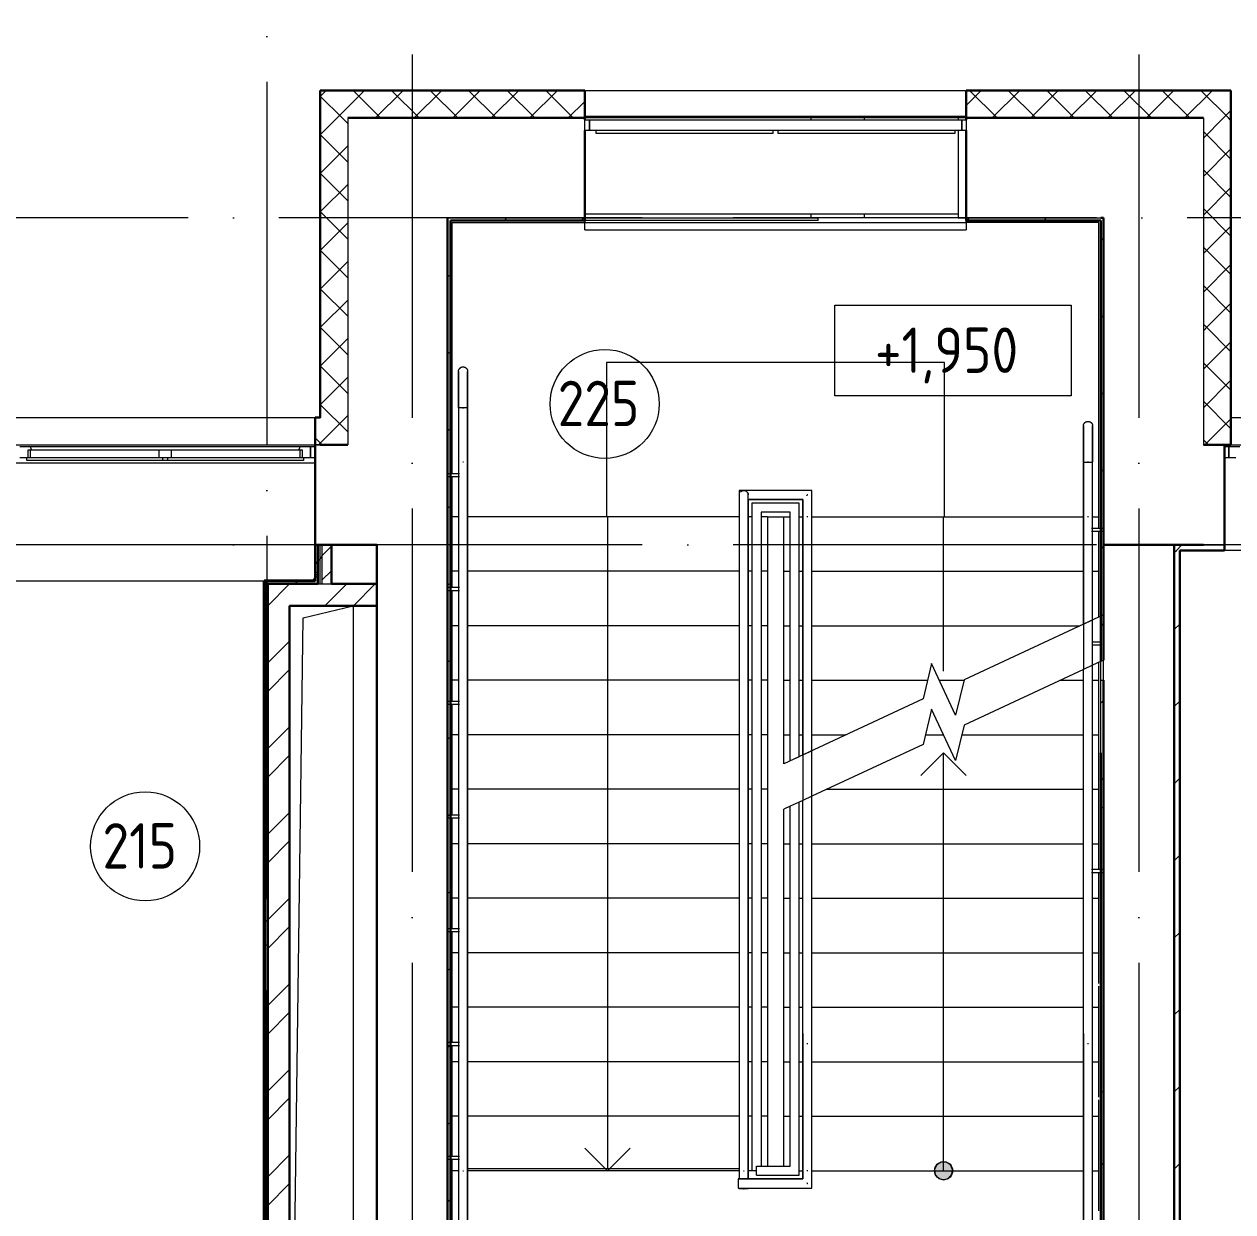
# Model space of a CAD drawing. Header units: millimetres. Extents: x -1073752 to 1436911, y -1379358 to 94781.
# Drawn here: x -881584 to -874931, y -1015227 to -1008689 of the extents above; entities that cross this region are included whole.
import ezdxf

# ---------------------------------------------------------------- set-up
doc = ezdxf.new("R2010")
doc.units = ezdxf.units.MM
doc.linetypes.add('ADSK_Линия сетки', pattern=[25, 20, -2.5, 0, -2.5])
for name, color, linetype, lineweight in [('_ Окна', 7, 'Continuous', 9), ('Аннотация', 7, 'Continuous', 18), ('Лестницы', 7, 'Continuous', 9), ('Марки помещений', 7, 'Continuous', 20), ('Ограждение', 252, 'Continuous', 9), ('Окна', 7, 'Continuous', 9), ('Оси', 252, 'Continuous', 9), ('Отметки', 7, 'Continuous', 9), ('Перекрытие', 252, 'Continuous', 18), ('Стены внутренние', 7, 'Continuous', 18), ('Стены наружные', 7, 'Continuous', 18), ('Стены штриховка', 7, 'Continuous', 9), ('Стрелки вверх', 7, 'Continuous', 18)]:
    doc.layers.add(name, color=color, linetype=linetype, lineweight=lineweight)
doc.styles.add('GOST Common_2', font='', dxfattribs={"width": 0.9, "height": 250})
doc.styles.get('GOST Common_2').set_extended_font_data('GOST type B')

# ---------------------------------------------------------------- blocks, each defined once
blk = doc.blocks.new('Тип перил - D15 высота60 консоль80-16089-План 2 этажа смеж')
at = {"layer": 'Ограждение'}
for p, q in [((-7.5, 80), (-7.5, 20)), ((7.5, 20), (7.5, 80))]:
    blk.add_line(p, q, dxfattribs=at)
blk = doc.blocks.new('Тип перил - D15 высота60 консоль80-V28-План 2 этажа смеж')
at = {"layer": 'Ограждение'}
for p, q in [((-7.5, 70), (-7.5, 24.8)), ((7.5, 24.8), (7.5, 70))]:
    blk.add_line(p, q, dxfattribs=at)
blk = doc.blocks.new('2 этаж')
at = {"layer": 'Стрелки вверх', "true_color": 0x636466}
h = blk.add_hatch(color=251, dxfattribs=at)
edge = h.paths.add_edge_path()
edge.add_arc((147201, -7284.3), 50, 0, 360)
blk.add_hatch(color=251, dxfattribs=at).paths.add_polyline_path([(147201, -7334.3), (147228, -7326.3), (147246.5, -7305), (147250.5, -7277.1), (147238.8, -7251.5), (147215.1, -7236.3), (147186.9, -7236.3), (147163.2, -7251.5), (147151.5, -7277.1), (147155.5, -7305), (147174, -7326.3)])
at = {"color": 251, "lineweight": 18, "true_color": 0x636466}
for p, q in [((143675.4, -4241.5), (143951, -4174.3)), ((143951, -4174.3), (143951, -9844.3)), ((143601, -9844.3), (143675.4, -4241.5))]:
    blk.add_line(p, q, dxfattribs=at)
at = {"layer": '_ Окна', "color": 251, "lineweight": 18, "true_color": 0x636466}
for p, q in [((142175.5, -3299.3), (142116, -3299.3)), ((142162, -3357.3), (142162, -3316.3)), ((142162, -3316.3), (142174, -3316.3)), ((142180, -3316.3), (142175.5, -3299.3)), ((143656.6, -3299.3), (143652, -3316.3)), ((143716, -3299.3), (143656.6, -3299.3)), ((143658, -3316.3), (143670, -3316.3)), ((143670, -3316.3), (143670, -3357.3)), ((143716, -3357.3), (143716, -3299.3)), ((148830.9, -3299.3), (148771.4, -3299.3)), ((148771.4, -3299.3), (148771.4, -3357.3)), ((142116, -3357.3), (142154, -3357.3)), ((143678, -3357.3), (143716, -3357.3)), ((148771.4, -3357.3), (148809.4, -3357.3))]:
    blk.add_line(p, q, dxfattribs=at)
at = {"layer": '_ Окна', "color": 251, "true_color": 0x636466}
for p, q in [((143741, -3299.3), (143716, -3299.3)), ((143716, -3299.3), (143716, -3357.3)), ((148771.4, -3299.3), (148746.4, -3299.3)), ((148771.4, -3357.3), (148771.4, -3299.3)), ((143716, -3357.3), (143741, -3357.3)), ((148746.4, -3357.3), (148771.4, -3357.3))]:
    blk.add_line(p, q, dxfattribs=at)
at = {"layer": 'Аннотация', "color": 251, "lineweight": 20, "true_color": 0x636466}
for p, q in [((146603.2, -3019.2), (146603.2, -2519.2)), ((146603.2, -2519.2), (147903.2, -2519.2)), ((147903.2, -2519.2), (147903.2, -3019.2)), ((147903.2, -3019.2), (146603.2, -3019.2))]:
    blk.add_line(p, q, dxfattribs=at)
at = {"layer": 'Лестницы', "color": 251, "true_color": 0x636466}
for p, q in [((147281, -2039.3), (146511, -2039.3)), ((144531, -3684.3), (144496, -3684.3)), ((144531, -3684.3), (144496, -3684.3)), ((146076, -3684.3), (144581, -3684.3)), ((146076, -3684.3), (144581, -3684.3)), ((146146, -3684.3), (146126, -3684.3)), ((146146, -3684.3), (146126, -3684.3)), ((146231, -3684.3), (146196, -3684.3)), ((146231, -3684.3), (146196, -3684.3)), ((146231, -3684.3), (146321, -3684.3)), ((146231, -3684.3), (146231, -3984.3)), ((146321, -3684.3), (146356, -3684.3)), ((146321, -3984.3), (146321, -3684.3)), ((146321, -3684.3), (146356, -3684.3)), ((146406, -3684.3), (146426, -3684.3)), ((146406, -3684.3), (146426, -3684.3)), ((146476, -3684.3), (147971, -3684.3)), ((146476, -3684.3), (147971, -3684.3)), ((148021, -3684.3), (148056, -3684.3)), ((148021, -3684.3), (148056, -3684.3)), ((144531, -3984.3), (144496, -3984.3)), ((144531, -3984.3), (144496, -3984.3)), ((146076, -3984.3), (144581, -3984.3)), ((146076, -3984.3), (144581, -3984.3)), ((146146, -3984.3), (146126, -3984.3)), ((146146, -3984.3), (146126, -3984.3)), ((146231, -3984.3), (146196, -3984.3)), ((146231, -3984.3), (146196, -3984.3)), ((146231, -3984.3), (146231, -4284.3)), ((146321, -4284.3), (146321, -3984.3)), ((146321, -3984.3), (146356, -3984.3)), ((146321, -3984.3), (146356, -3984.3)), ((146406, -3984.3), (146426, -3984.3)), ((146406, -3984.3), (146426, -3984.3)), ((146476, -3984.3), (147971, -3984.3)), ((146476, -3984.3), (147971, -3984.3)), ((148021, -3984.3), (148056, -3984.3)), ((148021, -3984.3), (148056, -3984.3)), ((148081, -4223.9), (147314.3, -4581.4)), ((144531, -4284.3), (144496, -4284.3)), ((144531, -4284.3), (144496, -4284.3)), ((146076, -4284.3), (144581, -4284.3)), ((146076, -4284.3), (144581, -4284.3)), ((146146, -4284.3), (146126, -4284.3)), ((146146, -4284.3), (146126, -4284.3)), ((146231, -4284.3), (146196, -4284.3)), ((146231, -4284.3), (146196, -4284.3)), ((146231, -4284.3), (146231, -4584.3)), ((146321, -4584.3), (146321, -4284.3)), ((146321, -4284.3), (146356, -4284.3)), ((146321, -4284.3), (146356, -4284.3)), ((146406, -4284.3), (146426, -4284.3)), ((146406, -4284.3), (146426, -4284.3)), ((146476, -4284.3), (147951.6, -4284.3)), ((146476, -4284.3), (147951.6, -4284.3)), ((147135, -4492.6), (147087.7, -4687.1)), ((147267, -4775.9), (147135, -4492.6)), ((148081, -4473.9), (148021, -4501.9)), ((148081, -4584.3), (148081, -4473.9)), ((144531, -4584.3), (144496, -4584.3)), ((144531, -4584.3), (144496, -4584.3)), ((146076, -4584.3), (144581, -4584.3)), ((146076, -4584.3), (144581, -4584.3)), ((146146, -4584.3), (146126, -4584.3)), ((146146, -4584.3), (146126, -4584.3)), ((146231, -4584.3), (146196, -4584.3)), ((146231, -4584.3), (146196, -4584.3)), ((146231, -4584.3), (146231, -4884.3)), ((146321, -4884.3), (146321, -4584.3)), ((146321, -4584.3), (146356, -4584.3)), ((146321, -4584.3), (146356, -4584.3)), ((146406, -4584.3), (146426, -4584.3)), ((146406, -4584.3), (146426, -4584.3)), ((146476, -4584.3), (147112.7, -4584.3)), ((146476, -4584.3), (147112.7, -4584.3)), ((147177.7, -4584.3), (147313.6, -4584.3)), ((147177.7, -4584.3), (147313.6, -4584.3)), ((147314.3, -4581.4), (147267, -4775.9)), ((147971, -4525.2), (147314.3, -4831.4)), ((147844.4, -4584.3), (147971, -4584.3)), ((147844.4, -4584.3), (147971, -4584.3)), ((148021, -4584.3), (148056, -4584.3)), ((148021, -4584.3), (148056, -4584.3)), ((148066, -4584.3), (148081, -4584.3)), ((148066, -4584.3), (148081, -4584.3)), ((147087.7, -4687.1), (146321, -5044.6)), ((147135, -4742.6), (147087.7, -4937.1)), ((147267, -5025.9), (147135, -4742.6)), ((147314.3, -4831.4), (147267, -5025.9)), ((144531, -4884.3), (144496, -4884.3)), ((144531, -4884.3), (144496, -4884.3)), ((146076, -4884.3), (144581, -4884.3)), ((146076, -4884.3), (144581, -4884.3)), ((146146, -4884.3), (146126, -4884.3)), ((146146, -4884.3), (146126, -4884.3)), ((146231, -4884.3), (146196, -4884.3)), ((146231, -4884.3), (146196, -4884.3)), ((146231, -4884.3), (146231, -5184.3)), ((146321, -5044.6), (146321, -4884.3)), ((146321, -4884.3), (146356, -4884.3)), ((146321, -4884.3), (146356, -4884.3)), ((146406, -4884.3), (146426, -4884.3)), ((146406, -4884.3), (146426, -4884.3)), ((146476, -4884.3), (146664.9, -4884.3)), ((146476, -4884.3), (146664.9, -4884.3)), ((147100.6, -4884.3), (147201, -4884.3)), ((147100.6, -4884.3), (147201, -4884.3)), ((147301.5, -4884.3), (147971, -4884.3)), ((147301.5, -4884.3), (147971, -4884.3)), ((148021, -4884.3), (148056, -4884.3)), ((148021, -4884.3), (148056, -4884.3)), ((147087.7, -4937.1), (146476, -5222.3)), ((144531, -5184.3), (144496, -5184.3)), ((144531, -5184.3), (144496, -5184.3)), ((146076, -5184.3), (144581, -5184.3)), ((146076, -5184.3), (144581, -5184.3)), ((146146, -5184.3), (146126, -5184.3)), ((146146, -5184.3), (146126, -5184.3)), ((146231, -5184.3), (146196, -5184.3)), ((146231, -5184.3), (146196, -5184.3)), ((146231, -5184.3), (146231, -5484.3)), ((146557.7, -5184.3), (147971, -5184.3)), ((146557.7, -5184.3), (147971, -5184.3)), ((148021, -5184.3), (148056, -5184.3)), ((148021, -5184.3), (148056, -5184.3)), ((146426, -5245.6), (146406, -5255)), ((146356, -5278.3), (146321, -5294.6)), ((146321, -5484.3), (146321, -5294.6)), ((144531, -5484.3), (144496, -5484.3)), ((144531, -5484.3), (144496, -5484.3)), ((146076, -5484.3), (144581, -5484.3)), ((146076, -5484.3), (144581, -5484.3)), ((146146, -5484.3), (146126, -5484.3)), ((146146, -5484.3), (146126, -5484.3)), ((146231, -5484.3), (146196, -5484.3)), ((146231, -5484.3), (146196, -5484.3)), ((146231, -5484.3), (146231, -5784.3)), ((146321, -5784.3), (146321, -5484.3)), ((146321, -5484.3), (146356, -5484.3)), ((146321, -5484.3), (146356, -5484.3)), ((146406, -5484.3), (146426, -5484.3)), ((146406, -5484.3), (146426, -5484.3)), ((146476, -5484.3), (147971, -5484.3)), ((146476, -5484.3), (147971, -5484.3)), ((148021, -5484.3), (148056, -5484.3)), ((148021, -5484.3), (148056, -5484.3)), ((144531, -5784.3), (144496, -5784.3)), ((144531, -5784.3), (144496, -5784.3)), ((146076, -5784.3), (144581, -5784.3)), ((146076, -5784.3), (144581, -5784.3)), ((146146, -5784.3), (146126, -5784.3)), ((146146, -5784.3), (146126, -5784.3)), ((146231, -5784.3), (146196, -5784.3)), ((146231, -5784.3), (146196, -5784.3)), ((146231, -5784.3), (146231, -6084.3)), ((146321, -6084.3), (146321, -5784.3)), ((146321, -5784.3), (146356, -5784.3)), ((146321, -5784.3), (146356, -5784.3)), ((146406, -5784.3), (146426, -5784.3)), ((146406, -5784.3), (146426, -5784.3)), ((146476, -5784.3), (147971, -5784.3)), ((146476, -5784.3), (147971, -5784.3)), ((148021, -5784.3), (148056, -5784.3)), ((148021, -5784.3), (148056, -5784.3)), ((144531, -6084.3), (144496, -6084.3)), ((144531, -6084.3), (144496, -6084.3)), ((146076, -6084.3), (144581, -6084.3)), ((146076, -6084.3), (144581, -6084.3)), ((146146, -6084.3), (146126, -6084.3)), ((146146, -6084.3), (146126, -6084.3)), ((146231, -6084.3), (146196, -6084.3)), ((146231, -6084.3), (146196, -6084.3)), ((146231, -6084.3), (146231, -6384.3)), ((146321, -6384.3), (146321, -6084.3)), ((146321, -6084.3), (146356, -6084.3)), ((146321, -6084.3), (146356, -6084.3)), ((146406, -6084.3), (146426, -6084.3)), ((146406, -6084.3), (146426, -6084.3)), ((146476, -6084.3), (147971, -6084.3)), ((146476, -6084.3), (147971, -6084.3)), ((148021, -6084.3), (148056, -6084.3)), ((148021, -6084.3), (148056, -6084.3)), ((144531, -6384.3), (144496, -6384.3)), ((144531, -6384.3), (144496, -6384.3)), ((146076, -6384.3), (144581, -6384.3)), ((146076, -6384.3), (144581, -6384.3)), ((146146, -6384.3), (146126, -6384.3)), ((146146, -6384.3), (146126, -6384.3)), ((146231, -6384.3), (146196, -6384.3)), ((146231, -6384.3), (146196, -6384.3)), ((146231, -6384.3), (146231, -6684.3)), ((146321, -6684.3), (146321, -6384.3)), ((146321, -6384.3), (146356, -6384.3)), ((146321, -6384.3), (146356, -6384.3)), ((146406, -6384.3), (146426, -6384.3)), ((146406, -6384.3), (146426, -6384.3)), ((146476, -6384.3), (147971, -6384.3)), ((146476, -6384.3), (147971, -6384.3)), ((148021, -6384.3), (148056, -6384.3)), ((148021, -6384.3), (148056, -6384.3)), ((144531, -6684.3), (144496, -6684.3)), ((144531, -6684.3), (144496, -6684.3)), ((146076, -6684.3), (144581, -6684.3)), ((146076, -6684.3), (144581, -6684.3)), ((146146, -6684.3), (146126, -6684.3)), ((146146, -6684.3), (146126, -6684.3)), ((146231, -6684.3), (146196, -6684.3)), ((146231, -6684.3), (146196, -6684.3)), ((146231, -6684.3), (146231, -6984.3)), ((146321, -6984.3), (146321, -6684.3)), ((146321, -6684.3), (146356, -6684.3)), ((146321, -6684.3), (146356, -6684.3)), ((146406, -6684.3), (146426, -6684.3)), ((146406, -6684.3), (146426, -6684.3)), ((146476, -6684.3), (147971, -6684.3)), ((146476, -6684.3), (147971, -6684.3)), ((148021, -6684.3), (148056, -6684.3)), ((148021, -6684.3), (148056, -6684.3)), ((144531, -6984.3), (144496, -6984.3)), ((144531, -6984.3), (144496, -6984.3)), ((146076, -6984.3), (144581, -6984.3)), ((146076, -6984.3), (144581, -6984.3)), ((146146, -6984.3), (146126, -6984.3)), ((146146, -6984.3), (146126, -6984.3)), ((146231, -6984.3), (146196, -6984.3)), ((146231, -6984.3), (146196, -6984.3)), ((146231, -6984.3), (146231, -7259.3)), ((146321, -7259.3), (146321, -6984.3)), ((146321, -6984.3), (146356, -6984.3)), ((146321, -6984.3), (146356, -6984.3)), ((146406, -6984.3), (146426, -6984.3)), ((146406, -6984.3), (146426, -6984.3)), ((146476, -6984.3), (147971, -6984.3)), ((146476, -6984.3), (147971, -6984.3)), ((148021, -6984.3), (148056, -6984.3)), ((148021, -6984.3), (148056, -6984.3)), ((144531, -7284.3), (144496, -7284.3)), ((144531, -7284.3), (144496, -7284.3)), ((146076, -7284.3), (144581, -7284.3)), ((146076, -7284.3), (144581, -7284.3)), ((146146, -7284.3), (146126, -7284.3)), ((146146, -7284.3), (146126, -7284.3)), ((146406, -7284.3), (146426, -7284.3)), ((146406, -7284.3), (146426, -7284.3)), ((146476, -7284.3), (147971, -7284.3)), ((146476, -7284.3), (147971, -7284.3)), ((148021, -7284.3), (148056, -7284.3)), ((148021, -7284.3), (148056, -7284.3))]:
    blk.add_line(p, q, dxfattribs=at)
at = {"layer": 'Марки помещений', "color": 251, "true_color": 0x636466}
for centre in [(145335.6, -3063.3), (142805.9, -5498.6)]:
    blk.add_circle(centre, 300, dxfattribs=at)
at = {"layer": 'Ограждение', "color": 251, "true_color": 0x636466}
for p, q in [((145226, -2054.3), (145226, -2064.3)), ((147326, -2064.3), (147326, -2054.3)), ((144496, -2064.3), (145226, -2064.3)), ((144496, -3384.3), (144496, -2064.3)), ((145226, -2064.3), (147326, -2064.3)), ((145226, -2104.3), (145226, -2064.3)), ((145226, -2104.3), (147326, -2104.3)), ((147326, -2064.3), (147326, -2104.3)), ((148056, -2064.3), (147326, -2064.3)), ((148056, -3684.3), (148056, -2064.3)), ((144531, -3084.3), (144531, -3384.9)), ((144581, -3084.3), (144531, -3084.3)), ((144531, -3084.3), (144531, -3384.3)), ((144558.3, -3084.3), (144553.7, -3084.3)), ((144553.7, -3084.3), (144556, -3084.3)), ((144556, -3084.3), (144558.3, -3084.3)), ((144581, -3384.9), (144581, -3084.3)), ((144581, -3084.3), (144581, -3384.3)), ((143741, -3389.3), (142091, -3389.3)), ((144496, -3448.7), (144496, -3384.3)), ((144531, -3384.3), (144531, -7284.3)), ((144531, -3390.2), (144531, -7290.2)), ((144581, -3384.3), (144581, -7284.3)), ((144581, -7290.2), (144581, -3390.2)), ((147971, -3384.3), (147971, -3678.4)), ((147971, -3384.3), (148021, -3384.3)), ((147971, -3684.3), (147971, -3384.3)), ((147998.3, -3384.3), (147993.7, -3384.3)), ((147993.7, -3384.3), (147996, -3384.3)), ((147996, -3384.3), (147998.3, -3384.3)), ((148021, -3678.4), (148021, -3384.3)), ((148021, -3684.3), (148021, -3384.3)), ((144496, -4074.8), (144496, -3463.2)), ((146076, -3539.3), (146076, -7284.3)), ((146476, -3539.3), (146076, -3539.3)), ((146076, -3564.3), (146076, -7290.2)), ((146476, -3539.3), (146101, -3539.3)), ((146126, -7290.2), (146126, -3564.3)), ((146126, -3589.3), (146426, -3589.3)), ((146126, -3589.3), (146126, -7284.3)), ((146426, -3589.3), (146126, -3589.3)), ((146426, -3589.3), (146426, -3678.4)), ((146426, -3684.3), (146426, -3589.3)), ((146476, -3678.4), (146476, -3539.3)), ((146476, -3684.3), (146476, -3539.3)), ((146146, -3609.3), (146146, -7284.3)), ((146406, -3609.3), (146146, -3609.3)), ((146406, -3684.3), (146406, -3609.3)), ((146196, -3659.3), (146196, -7259.3)), ((146356, -3659.3), (146196, -3659.3)), ((146356, -3684.3), (146356, -3659.3)), ((146356, -5028.3), (146356, -3684.3)), ((146406, -5005), (146406, -3684.3)), ((146426, -3678.4), (146426, -5245.6)), ((146426, -4995.6), (146426, -3684.3)), ((146476, -5222.3), (146476, -3678.4)), ((146476, -4972.3), (146476, -3684.3)), ((147971, -3678.4), (147971, -4525.2)), ((147971, -4275.2), (147971, -3684.3)), ((148021, -4501.9), (148021, -3678.4)), ((148021, -4251.9), (148021, -3684.3)), ((148056, -3748.7), (148056, -3684.3)), ((148056, -4235.6), (148056, -3763.2)), ((143741, -3839.3), (142091, -3839.3)), ((143461, -4039.3), (136126, -4039.3)), ((143461, -4039.3), (142091, -4039.3)), ((143456, -4039.3), (143456, -9819.3)), ((144496, -4700.9), (144496, -4089.3)), ((147971, -4275.2), (148021, -4251.9)), ((148066, -4230.9), (148056, -4235.6)), ((148021, -4501.9), (147971, -4525.2)), ((148021, -7584.3), (148021, -4501.9)), ((148066, -4480.9), (148056, -4485.6)), ((148056, -5627), (148056, -4485.6)), ((148066, -4984.3), (148066, -4480.9)), ((147971, -7584.3), (147971, -4525.2)), ((144496, -5327), (144496, -4715.4)), ((146426, -4995.6), (146476, -4972.3)), ((146406, -5005), (146356, -5028.3)), ((146406, -5005), (146356, -5028.3)), ((146406, -5255), (146356, -5278.3)), ((146406, -5255), (146356, -5278.3)), ((146406, -7309.3), (146406, -5255)), ((146476, -5222.3), (146426, -5245.6)), ((146426, -7284.3), (146426, -5245.6)), ((146476, -7284.3), (146476, -5222.3)), ((146356, -7259.3), (146356, -5278.3)), ((144496, -5953.1), (144496, -5341.5)), ((148056, -6253.1), (148056, -5641.5)), ((144496, -6579.2), (144496, -5967.6)), ((148056, -6879.2), (148056, -6267.6)), ((146426, -6528.4), (146426, -7278.4)), ((146476, -7278.4), (146476, -6528.4)), ((147971, -6528.4), (147971, -7578.4)), ((148021, -7578.4), (148021, -6528.4)), ((144496, -7205.3), (144496, -6593.7)), ((148056, -7505.3), (148056, -6893.7)), ((144496, -7284.3), (144496, -7219.8)), ((144496, -9209.3), (144496, -7284.3)), ((144531, -7284.3), (144531, -7584.3)), ((144531, -7290.2), (144531, -7584.3)), ((144581, -7284.3), (144581, -7584.3)), ((144581, -7584.3), (144581, -7290.2)), ((146076, -7284.3), (146076, -7329.3)), ((146076, -7290.2), (146076, -7329.3)), ((146126, -7284.3), (146126, -7329.3)), ((146126, -7329.3), (146126, -7290.2)), ((146171, -7284.3), (146146, -7284.3)), ((146171, -7259.3), (146356, -7259.3)), ((146171, -7309.3), (146171, -7259.3)), ((146171, -7309.3), (146406, -7309.3)), ((146426, -7283.6), (146426, -7329.3)), ((146426, -7329.3), (146426, -7284.3)), ((146476, -7379.3), (146476, -7283.6)), ((146476, -7379.3), (146476, -7284.3)), ((146171, -7329.3), (146071, -7329.3)), ((146071, -7329.3), (146071, -7354.3)), ((146071, -7329.3), (146426, -7329.3)), ((146071, -7351.9), (146071, -7356.6)), ((146071, -7354.3), (146071, -7379.3)), ((146071, -7379.3), (146171, -7379.3)), ((146071, -7379.3), (146476, -7379.3)), ((146076, -7379.3), (146076, -7384.3)), ((146076, -7379.3), (146076, -7384.3)), ((146126, -7384.3), (146076, -7384.3)), ((146098.7, -7384.3), (146103.3, -7384.3)), ((146126, -7384.3), (146126, -7379.3)), ((146126, -7379.3), (146126, -7384.3)), ((146426, -7329.3), (146171, -7329.3)), ((146171, -7379.3), (146476, -7379.3))]:
    blk.add_line(p, q, dxfattribs=at)
at = {"layer": 'Ограждение', "color": 251, "true_color": 0x636466, "flags": 128}
for points in [[(144531, -2884.3), (144531, -2883.3), (144531.1, -2882.3), (144531.2, -2881.3), (144531.3, -2880.3), (144531.5, -2879.3), (144531.7, -2878.3), (144532, -2877.3), (144532.3, -2876.4), (144532.6, -2875.4), (144533, -2874.5), (144533.4, -2873.6), (144533.8, -2872.7), (144534.3, -2871.8), (144534.8, -2871), (144535.4, -2870.1), (144536, -2869.3), (144536.6, -2868.5), (144537.2, -2867.8), (144537.9, -2867), (144538.6, -2866.3), (144539.3, -2865.6), (144540.1, -2865), (144540.9, -2864.4), (144541.7, -2863.8), (144542.5, -2863.2), (144543.4, -2862.7), (144544.2, -2862.2), (144545.1, -2861.8), (144546, -2861.3), (144546.9, -2861), (144547.9, -2860.6), (144548.8, -2860.3), (144549.8, -2860), (144550.8, -2859.8), (144551.8, -2859.6), (144552.7, -2859.5), (144553.7, -2859.4), (144554.7, -2859.3), (144555.7, -2859.3), (144556, -2859.3)], [(144556, -2859.3), (144557, -2859.3), (144558, -2859.3), (144559, -2859.4), (144560, -2859.6), (144561, -2859.8), (144561.9, -2860), (144562.9, -2860.2), (144563.9, -2860.5), (144564.8, -2860.9), (144565.7, -2861.2), (144566.7, -2861.6), (144567.6, -2862.1), (144568.4, -2862.6), (144569.3, -2863.1), (144570.1, -2863.6), (144570.9, -2864.2), (144571.7, -2864.8), (144572.5, -2865.5), (144573.2, -2866.1), (144573.9, -2866.8), (144574.6, -2867.6), (144575.3, -2868.3), (144575.9, -2869.1), (144576.5, -2869.9), (144577, -2870.7), (144577.6, -2871.6), (144578.1, -2872.5), (144578.5, -2873.4), (144578.9, -2874.3), (144579.3, -2875.2), (144579.7, -2876.1), (144580, -2877.1), (144580.2, -2878), (144580.5, -2879), (144580.6, -2880), (144580.8, -2881), (144580.9, -2882), (144581, -2883), (144581, -2884), (144581, -2884.3)], [(144531, -3084.3), (144531, -3076.3), (144531, -3068.3), (144531, -3060.3), (144531, -3052.4), (144531, -3044.5), (144531, -3036.7), (144531, -3029), (144531, -3021.3), (144531, -3013.8), (144531, -3006.4), (144531, -2999.1), (144531, -2991.9), (144531, -2984.9), (144531, -2978), (144531, -2971.3), (144531, -2964.8), (144531, -2958.5), (144531, -2952.4), (144531, -2946.5), (144531, -2940.8), (144531, -2935.3), (144531, -2930.1), (144531, -2925.1), (144531, -2920.4), (144531, -2916), (144531, -2911.8), (144531, -2907.9), (144531, -2904.2), (144531, -2900.9), (144531, -2897.8), (144531, -2895.1), (144531, -2892.7), (144531, -2890.5), (144531, -2888.7), (144531, -2887.2), (144531, -2886), (144531, -2885.1), (144531, -2884.5), (144531, -2884.3), (144531, -2884.3)], [(144531, -2884.3), (144531, -2884.4), (144531, -2884.9), (144531, -2885.7), (144531, -2886.8), (144531, -2888.2), (144531, -2890), (144531, -2892), (144531, -2894.4), (144531, -2897.1), (144531, -2900), (144531, -2903.3), (144531, -2906.9), (144531, -2910.7), (144531, -2914.8), (144531, -2919.2), (144531, -2923.8), (144531, -2928.7), (144531, -2933.9), (144531, -2939.3), (144531, -2944.9), (144531, -2950.8), (144531, -2956.8), (144531, -2963.1), (144531, -2969.5), (144531, -2976.2), (144531, -2983), (144531, -2990), (144531, -2997.1), (144531, -3004.4), (144531, -3011.8), (144531, -3019.3), (144531, -3026.9), (144531, -3034.6), (144531, -3042.4), (144531, -3050.3), (144531, -3058.2), (144531, -3066.1), (144531, -3074.1), (144531, -3082.1), (144531, -3084.3)], [(144581, -3084.3), (144581, -3076.3), (144581, -3068.3), (144581, -3060.3), (144581, -3052.4), (144581, -3044.5), (144581, -3036.7), (144581, -3029), (144581, -3021.3), (144581, -3013.8), (144581, -3006.4), (144581, -2999.1), (144581, -2991.9), (144581, -2984.9), (144581, -2978), (144581, -2971.3), (144581, -2964.8), (144581, -2958.5), (144581, -2952.4), (144581, -2946.5), (144581, -2940.8), (144581, -2935.3), (144581, -2930.1), (144581, -2925.1), (144581, -2920.4), (144581, -2916), (144581, -2911.8), (144581, -2907.9), (144581, -2904.2), (144581, -2900.9), (144581, -2897.8), (144581, -2895.1), (144581, -2892.7), (144581, -2890.5), (144581, -2888.7), (144581, -2887.2), (144581, -2886), (144581, -2885.1), (144581, -2884.5), (144581, -2884.3), (144581, -2884.3)], [(144581, -2884.3), (144581, -2884.4), (144581, -2884.9), (144581, -2885.7), (144581, -2886.8), (144581, -2888.2), (144581, -2890), (144581, -2892), (144581, -2894.4), (144581, -2897.1), (144581, -2900), (144581, -2903.3), (144581, -2906.9), (144581, -2910.7), (144581, -2914.8), (144581, -2919.2), (144581, -2923.8), (144581, -2928.7), (144581, -2933.9), (144581, -2939.3), (144581, -2944.9), (144581, -2950.8), (144581, -2956.8), (144581, -2963.1), (144581, -2969.5), (144581, -2976.2), (144581, -2983), (144581, -2990), (144581, -2997.1), (144581, -3004.4), (144581, -3011.8), (144581, -3019.3), (144581, -3026.9), (144581, -3034.6), (144581, -3042.4), (144581, -3050.3), (144581, -3058.2), (144581, -3066.1), (144581, -3074.1), (144581, -3082.1), (144581, -3084.3)], [(147971, -3184.3), (147971, -3183.3), (147971.1, -3182.3), (147971.2, -3181.3), (147971.3, -3180.3), (147971.5, -3179.3), (147971.7, -3178.3), (147972, -3177.3), (147972.3, -3176.4), (147972.6, -3175.4), (147973, -3174.5), (147973.4, -3173.6), (147973.8, -3172.7), (147974.3, -3171.8), (147974.8, -3171), (147975.4, -3170.1), (147976, -3169.3), (147976.6, -3168.5), (147977.2, -3167.8), (147977.9, -3167), (147978.6, -3166.3), (147979.3, -3165.6), (147980.1, -3165), (147980.9, -3164.4), (147981.7, -3163.8), (147982.5, -3163.2), (147983.4, -3162.7), (147984.2, -3162.2), (147985.1, -3161.8), (147986, -3161.3), (147986.9, -3161), (147987.9, -3160.6), (147988.8, -3160.3), (147989.8, -3160), (147990.8, -3159.8), (147991.8, -3159.6), (147992.7, -3159.5), (147993.7, -3159.4), (147994.7, -3159.3), (147995.7, -3159.3), (147996, -3159.3)], [(147971, -3384.3), (147971, -3376.3), (147971, -3368.3), (147971, -3360.3), (147971, -3352.4), (147971, -3344.5), (147971, -3336.7), (147971, -3329), (147971, -3321.3), (147971, -3313.8), (147971, -3306.4), (147971, -3299.1), (147971, -3291.9), (147971, -3284.9), (147971, -3278), (147971, -3271.3), (147971, -3264.8), (147971, -3258.5), (147971, -3252.4), (147971, -3246.5), (147971, -3240.8), (147971, -3235.3), (147971, -3230.1), (147971, -3225.1), (147971, -3220.4), (147971, -3216), (147971, -3211.8), (147971, -3207.9), (147971, -3204.2), (147971, -3200.9), (147971, -3197.8), (147971, -3195.1), (147971, -3192.7), (147971, -3190.5), (147971, -3188.7), (147971, -3187.2), (147971, -3186), (147971, -3185.1), (147971, -3184.5), (147971, -3184.3), (147971, -3184.3)], [(147971, -3184.3), (147971, -3184.4), (147971, -3184.9), (147971, -3185.7), (147971, -3186.8), (147971, -3188.2), (147971, -3190), (147971, -3192), (147971, -3194.4), (147971, -3197.1), (147971, -3200), (147971, -3203.3), (147971, -3206.9), (147971, -3210.7), (147971, -3214.8), (147971, -3219.2), (147971, -3223.8), (147971, -3228.7), (147971, -3233.9), (147971, -3239.3), (147971, -3244.9), (147971, -3250.8), (147971, -3256.8), (147971, -3263.1), (147971, -3269.5), (147971, -3276.2), (147971, -3283), (147971, -3290), (147971, -3297.1), (147971, -3304.4), (147971, -3311.8), (147971, -3319.3), (147971, -3326.9), (147971, -3334.6), (147971, -3342.4), (147971, -3350.3), (147971, -3358.2), (147971, -3366.1), (147971, -3374.1), (147971, -3382.1), (147971, -3384.3)], [(147996, -3159.3), (147997, -3159.3), (147998, -3159.3), (147999, -3159.4), (148000, -3159.6), (148001, -3159.8), (148001.9, -3160), (148002.9, -3160.2), (148003.9, -3160.5), (148004.8, -3160.9), (148005.7, -3161.2), (148006.7, -3161.6), (148007.6, -3162.1), (148008.4, -3162.6), (148009.3, -3163.1), (148010.1, -3163.6), (148010.9, -3164.2), (148011.7, -3164.8), (148012.5, -3165.5), (148013.2, -3166.1), (148013.9, -3166.8), (148014.6, -3167.6), (148015.3, -3168.3), (148015.9, -3169.1), (148016.5, -3169.9), (148017, -3170.7), (148017.6, -3171.6), (148018.1, -3172.5), (148018.5, -3173.4), (148018.9, -3174.3), (148019.3, -3175.2), (148019.7, -3176.1), (148020, -3177.1), (148020.2, -3178), (148020.5, -3179), (148020.6, -3180), (148020.8, -3181), (148020.9, -3182), (148021, -3183), (148021, -3184), (148021, -3184.3)], [(148021, -3384.3), (148021, -3376.3), (148021, -3368.3), (148021, -3360.3), (148021, -3352.4), (148021, -3344.5), (148021, -3336.7), (148021, -3329), (148021, -3321.3), (148021, -3313.8), (148021, -3306.4), (148021, -3299.1), (148021, -3291.9), (148021, -3284.9), (148021, -3278), (148021, -3271.3), (148021, -3264.8), (148021, -3258.5), (148021, -3252.4), (148021, -3246.5), (148021, -3240.8), (148021, -3235.3), (148021, -3230.1), (148021, -3225.1), (148021, -3220.4), (148021, -3216), (148021, -3211.8), (148021, -3207.9), (148021, -3204.2), (148021, -3200.9), (148021, -3197.8), (148021, -3195.1), (148021, -3192.7), (148021, -3190.5), (148021, -3188.7), (148021, -3187.2), (148021, -3186), (148021, -3185.1), (148021, -3184.5), (148021, -3184.3), (148021, -3184.3)], [(148021, -3184.3), (148021, -3184.4), (148021, -3184.9), (148021, -3185.7), (148021, -3186.8), (148021, -3188.2), (148021, -3190), (148021, -3192), (148021, -3194.4), (148021, -3197.1), (148021, -3200), (148021, -3203.3), (148021, -3206.9), (148021, -3210.7), (148021, -3214.8), (148021, -3219.2), (148021, -3223.8), (148021, -3228.7), (148021, -3233.9), (148021, -3239.3), (148021, -3244.9), (148021, -3250.8), (148021, -3256.8), (148021, -3263.1), (148021, -3269.5), (148021, -3276.2), (148021, -3283), (148021, -3290), (148021, -3297.1), (148021, -3304.4), (148021, -3311.8), (148021, -3319.3), (148021, -3326.9), (148021, -3334.6), (148021, -3342.4), (148021, -3350.3), (148021, -3358.2), (148021, -3366.1), (148021, -3374.1), (148021, -3382.1), (148021, -3384.3)], [(146101, -3539.3), (146094.5, -3540.1), (146088.5, -3542.6), (146083.3, -3546.6)], [(146083.3, -3546.6), (146088.5, -3542.6), (146094.5, -3540.1), (146101, -3539.3), (146107.5, -3540.1), (146113.5, -3542.6), (146118.7, -3546.6), (146122.7, -3551.8), (146125.2, -3557.8), (146126, -3564.3)], [(146126, -3564.3), (146125.2, -3557.8), (146122.7, -3551.8), (146118.7, -3546.6), (146113.5, -3542.6), (146107.5, -3540.1), (146101, -3539.3)], [(146448.2, -6583.9), (146451, -6584.3), (146453.8, -6583.9)], [(147993.2, -6583.9), (147996, -6584.3), (147998.8, -6583.9)]]:
    blk.add_lwpolyline(points, dxfattribs=at)
at = {"layer": 'Ограждение', "color": 251, "true_color": 0x636466}
for points in [[(144558.1, -3384.3), (144557.4, -3384.3), (144556, -3384.2), (144554.6, -3384.3), (144553.9, -3384.3)], [(146453.1, -3684.2), (146452.4, -3684.2), (146451, -3684.3), (146449.6, -3684.2), (146448.9, -3684.2)], [(147998.1, -3684.2), (147997.4, -3684.2), (147996, -3684.3), (147994.6, -3684.2), (147993.9, -3684.2)], [(144553.9, -7284.3), (144554.6, -7284.3), (144556, -7284.2), (144557.4, -7284.3), (144558.1, -7284.3)], [(146098.9, -7284.3), (146099.6, -7284.3), (146101, -7284.2), (146102.4, -7284.3), (146103.1, -7284.3)], [(146453.1, -7284.2), (146452.4, -7284.2), (146451, -7284.3), (146449.6, -7284.2), (146448.9, -7284.2)]]:
    blk.add_open_spline(points, degree=3, dxfattribs=at)
for points, knots in [([(146448.7, -3566.6), (146448.9, -3566.4), (146449.7, -3565.6), (146451, -3564.3), (146452.3, -3562.9), (146453.1, -3562.2), (146453.3, -3561.9)], [-0.5298173, -0.5298173, -0.5298173, -0.5298173, -0.52083333, -0.5, -0.47916667, -0.4701827, -0.4701827, -0.4701827, -0.4701827]), ([(146453.3, -7356.6), (146453.1, -7356.4), (146452.3, -7355.6), (146451, -7354.3), (146449.7, -7352.9), (146448.9, -7352.1), (146448.7, -7351.9)], [0.47018267, 0.47018267, 0.47018267, 0.47018267, 0.47916667, 0.5, 0.52083333, 0.52981733, 0.52981733, 0.52981733, 0.52981733])]:
    blk.add_open_spline(points, degree=3, knots=knots, dxfattribs=at)
at = {"layer": 'Окна', "color": 251, "true_color": 0x636466}
for p, q in [((145226, -1499.3), (145251, -1499.3)), ((145226, -1557.3), (145226, -1499.3)), ((145251, -1499.3), (145251, -1557.3)), ((145251, -1499.3), (147301, -1499.3)), ((145251, -1557.3), (145251, -1499.3)), ((147301, -1499.3), (147326, -1499.3)), ((147301, -1557.3), (147301, -1499.3)), ((147301, -1499.3), (147301, -1557.3)), ((147326, -1499.3), (147326, -1557.3)), ((145251, -1557.3), (145226, -1557.3)), ((147301, -1557.3), (145251, -1557.3)), ((145289, -1574.3), (145289, -1557.3)), ((146261, -1574.3), (145289, -1574.3)), ((146261, -1557.3), (146261, -1574.3)), ((146291, -1574.3), (146291, -1557.3)), ((147263, -1574.3), (146291, -1574.3)), ((147263, -1557.3), (147263, -1574.3)), ((147326, -1557.3), (147301, -1557.3)), ((142174, -3316.3), (142881, -3316.3)), ((142174, -3357.3), (142174, -3316.3)), ((143656.6, -3299.3), (142175.5, -3299.3)), ((142881, -3316.3), (142951, -3316.3)), ((142881, -3316.3), (142881, -3357.3)), ((142951, -3316.3), (143658, -3316.3)), ((142951, -3357.3), (142951, -3316.3)), ((143658, -3316.3), (143658, -3357.3)), ((142154, -3357.3), (142901, -3357.3)), ((142154, -3374.3), (142154, -3357.3)), ((142901, -3374.3), (142154, -3374.3)), ((142901, -3357.3), (142931, -3357.3)), ((142901, -3357.3), (142901, -3374.3)), ((142931, -3374.3), (142901, -3374.3)), ((142931, -3357.3), (143678, -3357.3)), ((142931, -3374.3), (142931, -3357.3)), ((143678, -3374.3), (142931, -3374.3)), ((143678, -3357.3), (143678, -3374.3))]:
    blk.add_line(p, q, dxfattribs=at)
at = {"layer": 'Оси', "color": 251, "linetype": 'ADSK_Линия сетки', "ltscale": 100, "true_color": 0x636466}
for p, q in [((143476, 33711.4), (143476, -30995.4)), ((144276, -1139.3), (144276, -32265.4)), ((148276, -1139.3), (148276, -32265.4)), ((170543.3, -2039.3), (93565.9, -2039.3)), ((170543.3, -3839.3), (93565.9, -3839.3))]:
    blk.add_line(p, q, dxfattribs=at)
at = {"layer": 'Перекрытие', "color": 251, "ltscale": 100, "true_color": 0x636466}
for p, q in [((147281, -2039.3), (146511, -2039.3)), ((146231, -3684.3), (146356, -3684.3)), ((146406, -3684.3), (146426, -3684.3)), ((146476, -3684.3), (147971, -3684.3)), ((148021, -3684.3), (148056, -3684.3)), ((143951, -4174.3), (143951, -9844.3)), ((144531, -7284.3), (144496, -7284.3)), ((146076, -7274.3), (144581, -7274.3)), ((146076, -7284.3), (144581, -7284.3)), ((146146, -7284.3), (146126, -7284.3))]:
    blk.add_line(p, q, dxfattribs=at)
at = {"layer": 'Стены внутренние', "color": 251, "lineweight": 30, "true_color": 0x636466}
for p, q in [((143769, -1337.3), (145226, -1337.3)), ((143769, -1337.3), (143769, -3137.3)), ((145226, -1499.3), (145226, -1337.3)), ((148783, -1337.3), (147326, -1337.3)), ((147326, -1499.3), (147326, -1337.3)), ((148783, -1337.3), (148783, -3289.3)), ((145226, -1489.3), (143921, -1489.3)), ((148631, -1489.3), (147326, -1489.3)), ((145226, -1557.3), (145226, -2039.3)), ((147326, -1557.3), (147326, -2039.3)), ((148081, -3839.3), (148081, -2039.3)), ((148081, -2039.3), (148081, -2039.3)), ((143769, -3137.3), (143741, -3137.3)), ((143741, -3137.3), (143741, -3289.3)), ((143741, -3289.3), (143741, -3839.3)), ((143921, -3289.3), (143769, -3289.3)), ((143769, -3289.3), (143921, -3289.3)), ((148746.4, -3289.3), (148631, -3289.3)), ((148631, -3289.3), (148783, -3289.3)), ((148746.4, -3839.3), (148746.4, -3289.3)), ((143831, -3839.3), (144081, -3839.3)), ((144081, -3839.3), (144081, -4054.3)), ((148471, -3839.3), (148081, -3839.3)), ((148081, -3839.3), (148081, -4473.9)), ((148471, -3839.3), (148081, -3839.3)), ((144081, -4174.3), (144081, -9844.3)), ((148081, -4584.3), (148081, -9234.3))]:
    blk.add_line(p, q, dxfattribs=at)
at = {"layer": 'Стены внутренние', "color": 251, "linetype": 'Continuous', "lineweight": 9, "true_color": 0x636466}
for p, q in [((143771, -1368.4), (143800.2, -1339.3)), ((143889.9, -1489.3), (143771, -1370.3)), ((143862.3, -1489.3), (144012.3, -1339.3)), ((144102.1, -1489.3), (143952.1, -1339.3)), ((144074.4, -1489.3), (144224.4, -1339.3)), ((144314.2, -1489.3), (144164.2, -1339.3)), ((144286.6, -1489.3), (144436.6, -1339.3)), ((144526.3, -1489.3), (144376.3, -1339.3)), ((144498.7, -1489.3), (144648.7, -1339.3)), ((144573.5, -1337.3), (144572.3, -1339.3)), ((144738.5, -1489.3), (144588.5, -1339.3)), ((144710.8, -1489.3), (144860.8, -1339.3)), ((144950.6, -1489.3), (144800.6, -1339.3)), ((144807.1, -1339.3), (144805.9, -1337.3)), ((144923, -1489.3), (145073, -1339.3)), ((145162.7, -1489.3), (145012.7, -1339.3)), ((147326, -1419.7), (147406.4, -1339.3)), ((147496.2, -1489.3), (147346.2, -1339.3)), ((147468.6, -1489.3), (147618.6, -1339.3)), ((147708.3, -1489.3), (147558.3, -1339.3)), ((147622.7, -1339.3), (147621.6, -1337.3)), ((147680.7, -1489.3), (147830.7, -1339.3)), ((147920.4, -1489.3), (147770.4, -1339.3)), ((147892.8, -1489.3), (148042.8, -1339.3)), ((148132.6, -1489.3), (147982.6, -1339.3)), ((148104.9, -1489.3), (148254.9, -1339.3)), ((148344.7, -1489.3), (148194.7, -1339.3)), ((148317.1, -1489.3), (148467.1, -1339.3)), ((148556.8, -1489.3), (148406.8, -1339.3)), ((148444.9, -1337.3), (148443.8, -1339.3)), ((148529.2, -1489.3), (148679.2, -1339.3)), ((148769, -1489.3), (148619, -1339.3)), ((145135.1, -1489.3), (145224, -1400.3)), ((148741.3, -1489.3), (148781, -1449.6)), ((143771, -1580.6), (143862.3, -1489.3)), ((143921, -1520.3), (143889.9, -1489.3)), ((148631, -1599.6), (148741.3, -1489.3)), ((148781, -1501.3), (148769, -1489.3)), ((143769, -1549.1), (143771, -1549.1)), ((143921, -1732.5), (143771, -1582.5)), ((148781, -1713.4), (148631, -1563.4)), ((143771, -1792.7), (143921, -1642.7)), ((148631, -1811.7), (148781, -1661.7)), ((143921, -1944.6), (143771, -1794.6)), ((148781, -1925.5), (148631, -1775.5)), ((143769, -1853.9), (143771, -1853.9)), ((143771, -2004.8), (143921, -1854.8)), ((143771, -1914.4), (143769, -1917.8)), ((148631, -2023.9), (148781, -1873.9)), ((148781, -2137.7), (148631, -1987.7)), ((143921, -2156.7), (143771, -2006.7)), ((143771, -2216.9), (143921, -2066.9)), ((148631, -2236), (148781, -2086)), ((143769, -2260.3), (143771, -2260.3)), ((143921, -2368.8), (143771, -2218.8)), ((148781, -2349.8), (148631, -2199.8)), ((143771, -2429.1), (143921, -2279.1)), ((148631, -2448.1), (148781, -2298.1)), ((143771, -2389.5), (143769, -2386)), ((148783, -2332.9), (148781, -2329.5)), ((143921, -2581), (143771, -2431)), ((148781, -2561.9), (148631, -2411.9)), ((143775, -2637.3), (143921, -2491.2)), ((148654, -2637.3), (148781, -2510.3)), ((143771, -2641.2), (143775, -2637.3)), ((143921, -2793.1), (143771, -2643.1)), ((148644.2, -2637.3), (148631, -2624.1)), ((148631, -2660.3), (148654, -2637.3)), ((148781, -2774.1), (148644.2, -2637.3)), ((143769, -2666.7), (143771, -2666.7)), ((143771, -2853.3), (143921, -2703.3)), ((148631, -2872.4), (148781, -2722.4)), ((143921, -3005.2), (143771, -2855.2)), ((148781, -2986.2), (148631, -2836.2)), ((143771, -3065.5), (143921, -2915.5)), ((143769, -2971.5), (143771, -2971.5)), ((148631, -3084.5), (148781, -2934.5)), ((143771, -2999.1), (143769, -2995.6)), ((148781, -3198.3), (148631, -3048.3)), ((143921, -3217.4), (143771, -3067.4)), ((143743, -3182), (143741, -3185.5)), ((143771, -3277.6), (143921, -3127.6)), ((148638.4, -3289.3), (148781, -3146.6)), ((148781, -3146.6), (148783, -3144.6)), ((143771, -3279.5), (143741, -3249.5)), ((148783, -3200.3), (148781, -3198.3)), ((143759.4, -3289.3), (143771, -3277.6)), ((143780.8, -3289.3), (143771, -3279.5)), ((148659.8, -3289.3), (148631, -3260.5))]:
    blk.add_line(p, q, dxfattribs=at)
at = {"layer": 'Стены внутренние', "color": 251, "true_color": 0x636466}
for p, q in [((145226, -1337.3), (147326, -1337.3)), ((143921, -1489.3), (143921, -3289.3)), ((145226, -1479.3), (147326, -1479.3)), ((146471, -1489.3), (146471, -1499.3)), ((146766, -1499.3), (146766, -1489.3)), ((147281, -1489.3), (147281, -1499.3)), ((148631, -1489.3), (148631, -3289.3)), ((146471, -2019.3), (146471, -2039.3)), ((146766, -2039.3), (146766, -2019.3)), ((147281, -2019.3), (147281, -2039.3)), ((147281, -2039.3), (148066, -2039.3)), ((142091, -3137.3), (143741, -3137.3)), ((148783, -3137.3), (150396.4, -3137.3)), ((135281, -3289.3), (143741, -3289.3)), ((143769, -3289.3), (143741, -3289.3)), ((148783, -3289.3), (150396.4, -3289.3)), ((148631, -3839.3), (148746.4, -3839.3))]:
    blk.add_line(p, q, dxfattribs=at)
at = {"layer": 'Стены наружные', "color": 251, "true_color": 0x636466}
for p, q in [((147326, -1489.3), (145226, -1489.3)), ((147281, -1557.3), (147281, -2019.3)), ((144471, -2039.3), (146511, -2039.3)), ((147281, -2019.3), (145226, -2019.3)), ((146511, -2054.3), (145226, -2054.3)), ((146511, -2054.3), (146511, -2039.3)), ((148746.4, -3839.3), (148631, -3839.3)), ((150396.4, -3869.3), (148746.4, -3869.3))]:
    blk.add_line(p, q, dxfattribs=at)
at = {"layer": 'Стены наружные', "color": 251, "lineweight": 30, "true_color": 0x636466}
for p, q in [((144471, -9354.3), (144471, -2039.3)), ((144486, -2054.3), (145226, -2054.3)), ((144486, -9219.3), (144486, -2054.3)), ((145226, -2054.3), (145226, -2039.3)), ((147326, -2054.3), (147326, -2039.3)), ((147326, -2054.3), (148066, -2054.3)), ((148066, -2039.3), (148081, -2039.3)), ((148066, -4480.9), (148066, -2054.3)), ((148081, -4473.9), (148081, -2039.3)), ((143831, -3839.3), (143741, -3839.3)), ((143741, -4039.3), (143741, -3839.3)), ((143756, -4054.3), (143756, -3839.3)), ((143831, -4054.3), (143831, -3839.3)), ((148631, -3839.3), (148471, -3839.3)), ((148471, -3839.3), (148471, -9844.3)), ((148746.4, -3869.3), (148746.4, -3839.3)), ((148501, -3869.3), (148746.4, -3869.3)), ((148501, -9814.3), (148501, -3869.3)), ((143461, -4034.3), (143461, -9824.3)), ((143736, -4034.3), (143461, -4034.3)), ((143466, -4039.3), (143466, -9829.3)), ((143741, -4039.3), (143466, -4039.3)), ((143481, -4054.3), (143481, -9844.3)), ((143756, -4054.3), (143481, -4054.3)), ((143741, -4024.3), (143736, -4024.3)), ((143736, -4024.3), (143736, -4034.3)), ((144081, -4054.3), (143831, -4054.3)), ((144081, -4174.3), (144081, -4054.3)), ((143601, -9844.3), (143601, -4174.3)), ((143601, -4174.3), (144081, -4174.3)), ((148081, -9234.3), (148081, -4584.3)), ((148066, -4983.6), (148066, -9219.3))]:
    blk.add_line(p, q, dxfattribs=at)
at = {"layer": 'Стены наружные', "color": 251, "linetype": 'Continuous', "lineweight": 9, "true_color": 0x636466}
for p, q in [((144782.2, -2054.3), (144797.2, -2039.3)), ((145206.5, -2054.3), (145221.5, -2039.3)), ((147327.8, -2054.3), (147342.8, -2039.3)), ((147752.1, -2054.3), (147767.1, -2039.3)), ((148066, -2164.6), (148081, -2149.6)), ((144471, -2365.5), (144486, -2350.5)), ((148066, -2588.9), (148081, -2573.9)), ((144471, -2789.7), (144486, -2774.7)), ((148066, -3013.1), (148081, -2998.1)), ((144471, -3214), (144486, -3199)), ((148066, -3437.4), (148081, -3422.4)), ((144471, -3638.3), (144486, -3623.3)), ((143781, -3896.9), (143831, -3846.9)), ((148066, -3861.6), (148081, -3846.6)), ((148482.7, -3869.3), (148512.7, -3839.3)), ((143756, -3929), (143768.5, -3916.5)), ((143768.5, -3916.5), (143781, -3904)), ((148471, -3880.9), (148482.7, -3869.3)), ((143745.8, -3939.3), (143756, -3929)), ((143781, -4031.9), (143831, -3981.9)), ((143481.2, -4174.3), (143601.2, -4054.3)), ((143504.3, -4039.3), (143509.3, -4034.3)), ((143575, -4039.3), (143580, -4034.3)), ((143630.8, -4054.3), (143645.8, -4039.3)), ((143645.8, -4039.3), (143650.8, -4034.3)), ((143716.5, -4039.3), (143721.5, -4034.3)), ((143795.5, -4174.3), (143915.5, -4054.3)), ((143952.7, -4174.3), (144072.7, -4054.3)), ((144471, -4062.5), (144486, -4047.5)), ((143461, -4082.6), (143466, -4077.6)), ((143461, -4153.3), (143466, -4148.3)), ((143481, -4174.5), (143481.2, -4174.3)), ((143461, -4224), (143466, -4219)), ((143466, -4219), (143481, -4204)), ((143461, -4294.7), (143466, -4289.7)), ((148066, -4285.9), (148081, -4270.9)), ((148471, -4305.2), (148501, -4275.2)), ((143461, -4365.4), (143466, -4360.4)), ((143481, -4488.8), (143601, -4368.8)), ((143461, -4436.1), (143466, -4431.1)), ((143461, -4506.8), (143466, -4501.8)), ((144471, -4486.8), (144486, -4471.8)), ((143461, -4577.6), (143466, -4572.6)), ((143481, -4645.9), (143601, -4525.9)), ((143461, -4648.3), (143466, -4643.3)), ((143466, -4643.3), (143481, -4628.3)), ((143461, -4719), (143466, -4714)), ((148066, -4710.2), (148081, -4695.2)), ((148471, -4729.4), (148501, -4699.4)), ((143461, -4789.7), (143466, -4784.7)), ((143461, -4860.4), (143466, -4855.4)), ((143481, -4960.3), (143601, -4840.3)), ((144471, -4911.1), (144486, -4896.1)), ((143461, -4931.1), (143466, -4926.1)), ((143461, -5001.8), (143466, -4996.8)), ((143466, -5067.5), (143481, -5052.5)), ((143481, -5117.4), (143601, -4997.4)), ((143461, -5072.5), (143466, -5067.5)), ((148066, -5134.4), (148081, -5119.4)), ((143461, -5143.2), (143466, -5138.2)), ((148471, -5153.7), (148501, -5123.7)), ((143461, -5214), (143466, -5209)), ((143461, -5284.7), (143466, -5279.7)), ((143481, -5431.7), (143601, -5311.7)), ((144471, -5335.3), (144486, -5320.3)), ((143461, -5355.4), (143466, -5350.4)), ((143461, -5426.1), (143466, -5421.1)), ((143461, -5496.8), (143466, -5491.8)), ((143466, -5491.8), (143481, -5476.8)), ((143481, -5588.9), (143601, -5468.9)), ((143461, -5567.5), (143466, -5562.5)), ((148471, -5578), (148501, -5548)), ((143461, -5638.2), (143466, -5633.2)), ((143461, -5708.9), (143466, -5703.9)), ((143461, -5779.6), (143466, -5774.6)), ((143481, -5903.2), (143601, -5783.2)), ((144471, -5759.6), (144486, -5744.6)), ((143461, -5850.4), (143466, -5845.4)), ((143461, -5921.1), (143466, -5916.1)), ((143466, -5916.1), (143481, -5901.1)), ((143461, -5991.8), (143466, -5986.8)), ((143481, -6060.3), (143601, -5940.3)), ((148471, -6002.2), (148501, -5972.2)), ((143461, -6062.5), (143466, -6057.5)), ((143461, -6133.2), (143466, -6128.2)), ((144471, -6183.9), (144486, -6168.9)), ((143461, -6203.9), (143466, -6198.9)), ((143461, -6274.6), (143466, -6269.6)), ((143481, -6374.6), (143601, -6254.6)), ((143461, -6345.3), (143466, -6340.3)), ((143466, -6340.3), (143481, -6325.3)), ((143461, -6416), (143466, -6411)), ((143481, -6531.8), (143601, -6411.8)), ((148471, -6426.5), (148501, -6396.5)), ((143461, -6486.7), (143466, -6481.7)), ((143461, -6557.5), (143466, -6552.5)), ((143461, -6628.2), (143466, -6623.2)), ((144471, -6608.1), (144486, -6593.1)), ((143461, -6698.9), (143466, -6693.9)), ((143461, -6769.6), (143466, -6764.6)), ((143466, -6764.6), (143481, -6749.6)), ((143481, -6846.1), (143601, -6726.1)), ((143461, -6840.3), (143466, -6835.3)), ((148471, -6850.8), (148501, -6820.8)), ((143461, -6911), (143466, -6906)), ((143481, -7003.3), (143601, -6883.3)), ((143461, -6981.7), (143466, -6976.7)), ((143461, -7052.4), (143466, -7047.4)), ((144471, -7032.4), (144486, -7017.4)), ((143461, -7123.1), (143466, -7118.1)), ((143466, -7188.9), (143481, -7173.9)), ((143461, -7193.9), (143466, -7188.9)), ((143481, -7317.6), (143601, -7197.6)), ((148066, -7255.8), (148081, -7240.8)), ((148471, -7275), (148501, -7245)), ((143461, -7264.6), (143466, -7259.6)), ((143461, -7335.3), (143466, -7330.3)), ((143481, -7474.7), (143601, -7354.7)), ((143461, -7406), (143466, -7401)), ((144471, -7456.6), (144486, -7441.6)), ((143461, -7476.7), (143466, -7471.7))]:
    blk.add_line(p, q, dxfattribs=at)
at = {"layer": 'Стены штриховка', "color": 251, "true_color": 0x636466}
for p, q in [((143769, -1339.3), (145224, -1339.3)), ((143771, -3139.3), (143771, -1337.3)), ((145224, -1339.3), (145224, -1413.3)), ((147328, -1413.3), (147328, -1339.3)), ((147328, -1339.3), (148783, -1339.3)), ((148781, -3139.3), (148781, -1337.3)), ((145224, -1413.3), (145226, -1413.3)), ((147326, -1413.3), (147328, -1413.3)), ((143743, -3139.3), (143743, -3213.3)), ((143771, -3139.3), (143743, -3139.3)), ((143769, -3139.3), (143769, -3137.3)), ((148783, -3139.3), (148781, -3139.3)), ((143741, -3213.3), (143743, -3213.3)), ((143741, -3289.3), (143769, -3289.3)), ((143768.5, -4054.3), (143768.5, -3839.3)), ((143781, -4054.3), (143781, -3839.3)), ((143741, -3939.3), (143756, -3939.3)), ((143741, -3989.3), (143756, -3989.3)), ((143741, -4001.8), (143756, -4001.8)), ((143741, -4014.3), (143756, -4014.3)), ((143756, -4054.3), (143831, -4054.3)), ((148066, -5284.3), (148081, -5284.3)), ((148081, -6849.5), (148066, -6849.5))]:
    blk.add_line(p, q, dxfattribs=at)
at = {"layer": 'Стрелки вверх', "color": 251, "true_color": 0x636466}
for p, q in [((145346, -2834.3), (145346, -3684.3)), ((147206, -2834.3), (145346, -2834.3)), ((147206, -3684.3), (147206, -2834.3)), ((145351, -3684.3), (145351, -3984.3)), ((147201, -3984.3), (147201, -3684.3)), ((145351, -3984.3), (145351, -4284.3)), ((147201, -4284.3), (147201, -3984.3)), ((145351, -4284.3), (145351, -4584.3)), ((147201, -4534.3), (147201, -4284.3)), ((145351, -4584.3), (145351, -4884.3)), ((145351, -4884.3), (145351, -5184.3)), ((147201, -4984.3), (147076, -5109.3)), ((147201, -5184.3), (147201, -4984.3)), ((147201, -4984.3), (147326, -5109.3)), ((145351, -5184.3), (145351, -5484.3)), ((147201, -5484.3), (147201, -5184.3)), ((145351, -5484.3), (145351, -5784.3)), ((147201, -5784.3), (147201, -5484.3)), ((145351, -5784.3), (145351, -6084.3)), ((147201, -6084.3), (147201, -5784.3)), ((145351, -6084.3), (145351, -6384.3)), ((147201, -6384.3), (147201, -6084.3)), ((145351, -6384.3), (145351, -6684.3)), ((147201, -6684.3), (147201, -6384.3)), ((145351, -6684.3), (145351, -6984.3)), ((147201, -6984.3), (147201, -6684.3)), ((145351, -6984.3), (145351, -7274.3)), ((147201, -7284.3), (147201, -6984.3)), ((145351, -7284.3), (145226, -7159.3)), ((145351, -7284.3), (145476, -7159.3)), ((147163.2, -7251.5), (147151.5, -7277.1)), ((147186.9, -7236.3), (147163.2, -7251.5)), ((147215.1, -7236.3), (147186.9, -7236.3)), ((147238.8, -7251.5), (147215.1, -7236.3)), ((147250.5, -7277.1), (147238.8, -7251.5)), ((147151.5, -7277.1), (147155.5, -7305)), ((147155.5, -7305), (147174, -7326.3)), ((147228, -7326.3), (147246.5, -7305)), ((147246.5, -7305), (147250.5, -7277.1)), ((147174, -7326.3), (147201, -7334.3)), ((147201, -7334.3), (147228, -7326.3))]:
    blk.add_line(p, q, dxfattribs=at)
blk.add_circle((147201, -7284.3), 50, dxfattribs=at)
at = {"color": 251, "true_color": 0x636466}
for name, p, rotation in [('Тип перил - D15 высота60 консоль80-16089-План 2 этажа смеж', (144556, -3456), 90), ('Тип перил - D15 высота60 консоль80-16089-План 2 этажа смеж', (147996, -3756), 269.9999999999998), ('Тип перил - D15 высота60 консоль80-16089-План 2 этажа смеж', (144556, -4082.1), 90), ('Тип перил - D15 высота60 консоль80-V28-План 2 этажа смеж', (147996, -4382.1), 269.9999999999998), ('Тип перил - D15 высота60 консоль80-16089-План 2 этажа смеж', (144556, -4708.2), 90), ('Тип перил - D15 высота60 консоль80-16089-План 2 этажа смеж', (144556, -5334.3), 90), ('Тип перил - D15 высота60 консоль80-16089-План 2 этажа смеж', (147996, -5634.3), 269.9999999999998), ('Тип перил - D15 высота60 консоль80-16089-План 2 этажа смеж', (144556, -5960.4), 90), ('Тип перил - D15 высота60 консоль80-16089-План 2 этажа смеж', (144556, -6586.5), 90), ('Тип перил - D15 высота60 консоль80-16089-План 2 этажа смеж', (144556, -7212.6), 90)]:
    blk.add_blockref(name, p, dxfattribs=dict(at, rotation=rotation))
at = {"layer": 'Марки помещений', "color": 251, "true_color": 0x636466, "style": 'GOST Common_2', "width": 0.9}
for s, p in [('225', (145076.8, -3185.6)), ('215', (142571, -5620.9))]:
    blk.add_text(s, height=250, dxfattribs=at).set_placement(p)
at = {"layer": 'Отметки', "color": 251, "true_color": 0x636466, "style": 'GOST Common_2', "width": 0.9}
blk.add_text('+1,950', height=250, dxfattribs=at).set_placement((146823.4, -2892.5))

msp = doc.modelspace()

# ---------------------------------------------------------------- block references
msp.add_blockref('2 этаж', (-1023723.7, -1007716.5))

doc.saveas('drawing.dxf')
